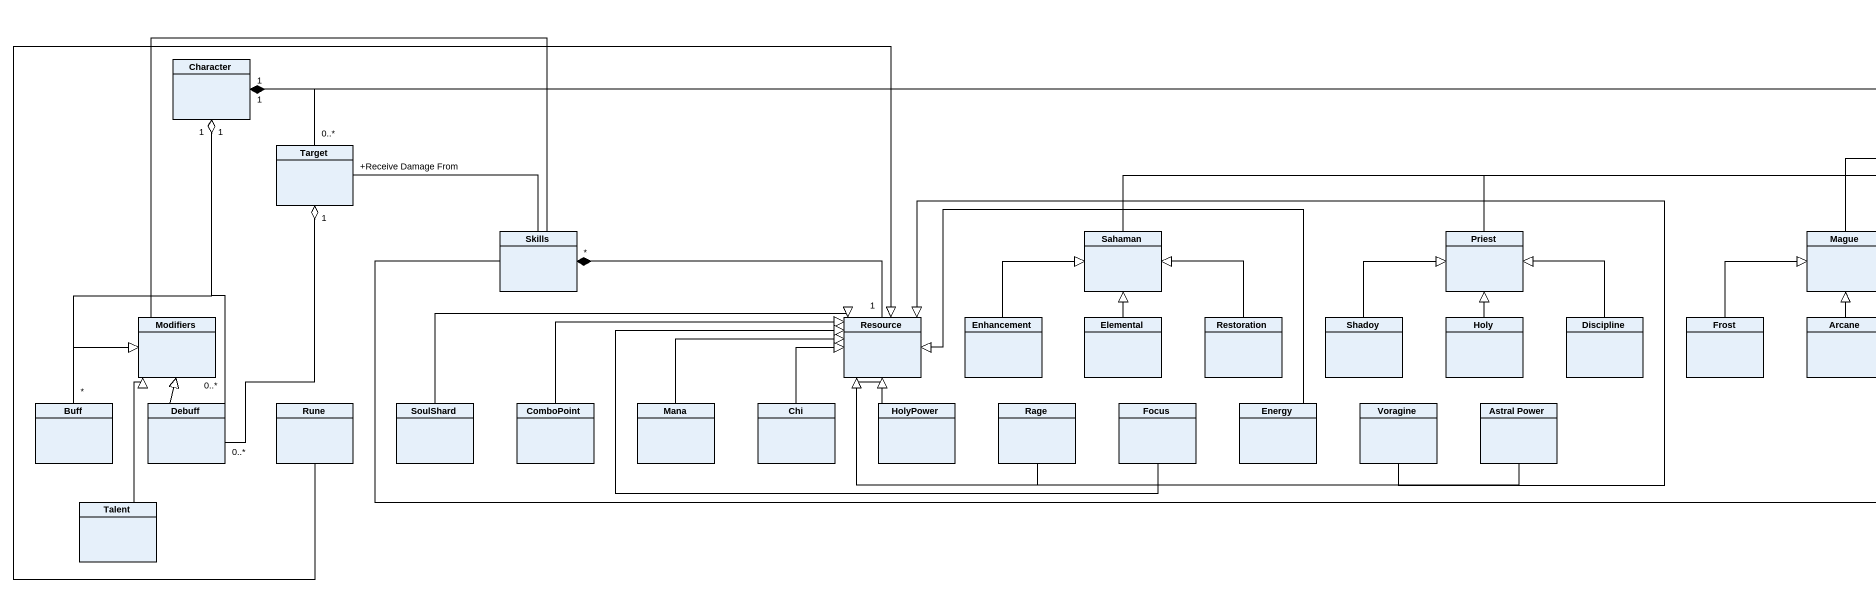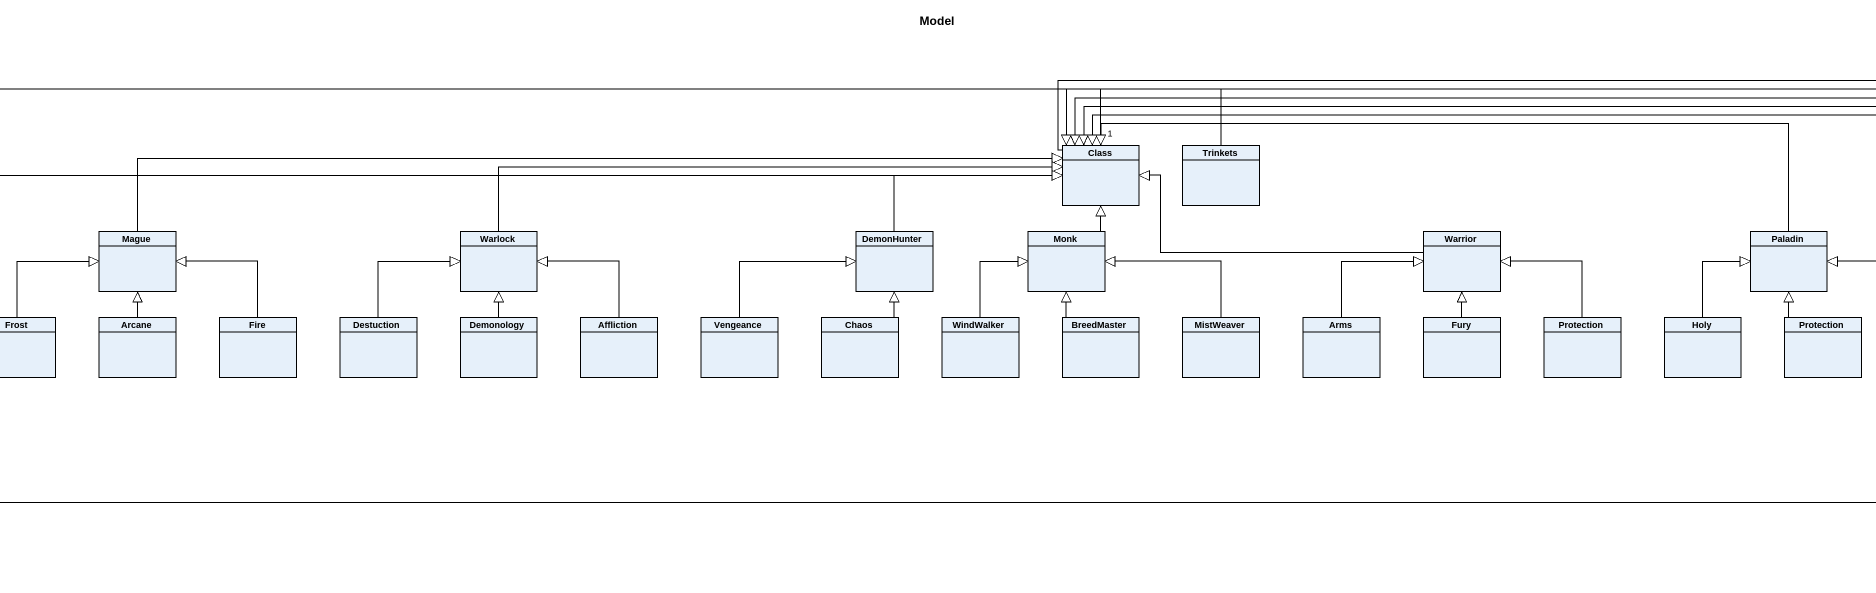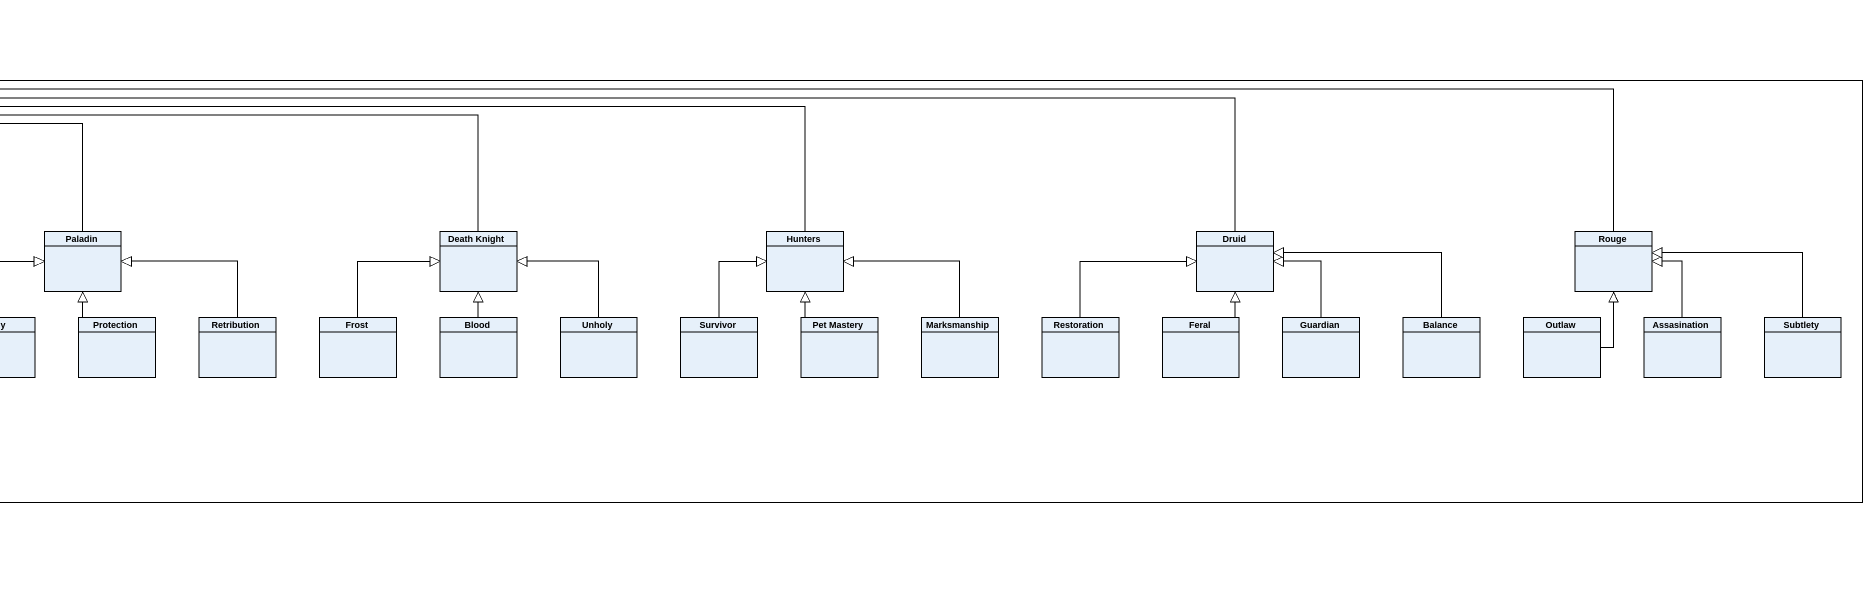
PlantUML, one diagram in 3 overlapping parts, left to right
@startuml
title Model
hide circle
hide empty members
class Character
class Target
class "Class" as Class_
class Trinkets
class Skills
class Sahaman
class Priest
class Mague
class Warlock
class DemonHunter
class Monk
class Warrior
class Paladin
class "Death Knight" as Death_Knight
class Hunters
class Druid
class Rouge
class Modifiers
class Resource
class Enhancement
class Elemental
class Restoration
class Shadoy
class Holy
class Discipline
class Frost
class Arcane
class Fire
class Destuction
class Demonology
class Affliction
class Vengeance
class Chaos
class WindWalker
class BreedMaster
class MistWeaver
class Arms
class Fury
class Protection
class "Holy" as Holy_2
class "Protection" as Protection_2
class Retribution
class "Frost" as Frost_2
class Blood
class Unholy
class Survivor
class "Pet Mastery" as Pet_Mastery
class Marksmanship
class "Restoration" as Restoration_2
class Feral
class Guardian
class Balance
class Outlaw
class Assasination
class Subtlety
class Buff
class Debuff
class Rune
class SoulShard
class ComboPoint
class Mana
class Chi
class HolyPower
class Rage
class Focus
class Energy
class Voragine
class "Astral Power" as Astral_Power
class Talent
Target "0..*" -up- "1" Character
Class_ "1" -left-* "1" Character
Trinkets -left- Character
Skills -left- "+Receive Damage From" Target
Skills -right- Class_
Sahaman -right-|> Class_
Priest -right-|> Class_
Mague -right-|> Class_
Warlock -right-|> Class_
DemonHunter -right-|> Class_
Monk -up-|> Class_
Warrior -left-|> Class_
Paladin -left-|> Class_
Death_Knight -left-|> Class_
Hunters -left-|> Class_
Druid -left-|> Class_
Rouge -left-|> Class_
Modifiers -right- Skills
Resource "1" -left-* "*" Skills
Enhancement -up-|> Sahaman
Elemental -up-|> Sahaman
Restoration -up-|> Sahaman
Shadoy -up-|> Priest
Holy -up-|> Priest
Discipline -up-|> Priest
Frost -up-|> Mague
Arcane -up-|> Mague
Fire -up-|> Mague
Destuction -up-|> Warlock
Demonology -up-|> Warlock
Affliction -up-|> Warlock
Vengeance -right-|> DemonHunter
Chaos -up-|> DemonHunter
WindWalker -up-|> Monk
BreedMaster -up-|> Monk
MistWeaver -left-|> Monk
Arms -up-|> Warrior
Fury -up-|> Warrior
Protection -up-|> Warrior
Holy_2 -up-|> Paladin
Protection_2 -up-|> Paladin
Retribution -left-|> Paladin
Frost_2 -up-|> Death_Knight
Blood -up-|> Death_Knight
Unholy -up-|> Death_Knight
Survivor -up-|> Hunters
Pet_Mastery -up-|> Hunters
Marksmanship -left-|> Hunters
Restoration_2 -right-|> Druid
Feral -up-|> Druid
Guardian -up-|> Druid
Balance -left-|> Druid
Outlaw -up-|> Rouge
Assasination -up-|> Rouge
Subtlety -left-|> Rouge
Buff "*" -up-o "1" Character
Buff -up-|> Modifiers
Debuff "0..*" -up-o "1" Character
Debuff "0..*" -up-o "1" Target
Debuff -up-|> Modifiers
Rune -right-|> Resource
SoulShard -right-|> Resource
ComboPoint -right-|> Resource
Mana -right-|> Resource
Chi -up-|> Resource
HolyPower -up-|> Resource
Rage -left-|> Resource
Focus -left-|> Resource
Energy -left-|> Resource
Voragine -left-|> Resource
Astral_Power -left-|> Resource
Talent -up-|> Modifiers
@enduml
